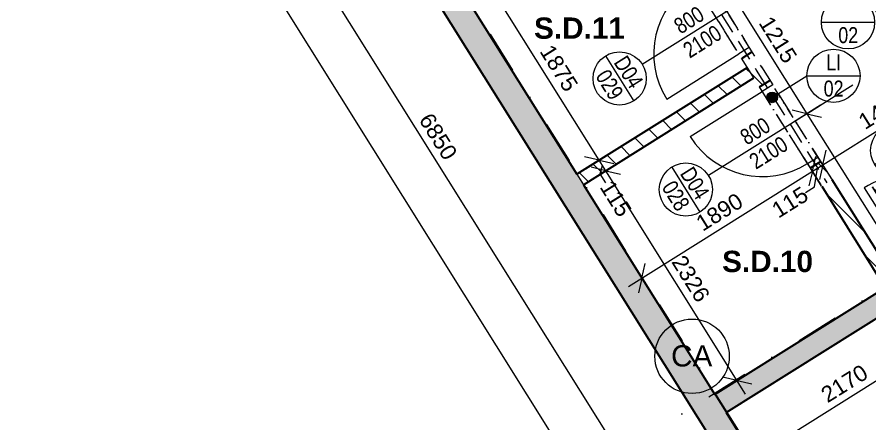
# Model space of a CAD drawing. Header units: millimetres. Extents: x -45523 to 44975, y -3459 to 74573.
# Drawn here: x -41490 to -33475, y 45300 to 49122 of the extents above; entities that cross this region are included whole.
import ezdxf

# ---------------------------------------------------------------- set-up
doc = ezdxf.new("R2010")
doc.units = ezdxf.units.MM
for name, pattern in [('HA_Dash_3mm-S1mm', [300, 200, -100]), ('HA_DashDot_10mm-S3mm', [1000, 400, -300, 0, -300]), ('HA_DashDot_2_2mm-S0_6mm', [220, 100, -60, 0, -60])]:
    doc.linetypes.add(name, pattern=pattern)
for name, color, linetype, lineweight in [('A-____-____-DIMS', 9, 'Continuous', 5), ('A-____-____-DIMS-100', 9, 'Continuous', 5), ('A-AREA-____-IDEN', 9, 'Continuous', 9), ('A-DOOR-____-IDEN', 9, 'Continuous', 9), ('A-DOOR-____-MCUT', 9, 'HA_DashDot_2_2mm-S0_6mm', 9), ('A-DOOR-____-OTLN', 9, 'Continuous', 9), ('A-DOOR-FRAM-MCUT', 9, 'Continuous', 9), ('A-GENM-____-HDLN', 9, 'HA_Dash_3mm-S1mm', 9), ('A-GENM-____-IDEN', 9, 'Continuous', 9), ('A-GENM-____-OTLN', 9, 'Continuous', 9), ('A-WALL-____-MCUT', 9, 'Continuous', 9), ('A-WALL-____-PATT', 9, 'Continuous', 25), ('C-PRKG-____-OTLN', 9, 'Continuous', 9), ('I-WALL-____-MCUT', 9, 'Continuous', 25), ('S-GRID-____-IDEN', 9, 'Continuous', 9), ('S-GRID-____-OTLN', 9, 'Continuous', 5)]:
    doc.layers.add(name, color=color, linetype=linetype, lineweight=lineweight)
doc.styles.add('Arial_1', font='arial.ttf', dxfattribs={"height": 200})
doc.styles.add('Arial_2', font='arial.ttf', dxfattribs={"height": 150})
doc.styles.add('Arial_3', font='arial.ttf', dxfattribs={"width": 0.8, "height": 150})
doc.styles.add('Arial_B', font='arialbd.ttf', dxfattribs={"height": 200})
doc.dimstyles.new('Inner_Dimensions', dxfattribs={"dimscale": 304.8, "dimtxt": 153.03891, "dimasz": 0.656168, "dimexe": 0.492126, "dimexo": 0.0625, "dimgap": 0.065617, "dimtad": 1, "dimdec": 0, "dimzin": 0, "dimdsep": 46, "dimtxsty": 'Arial_2', "dimblk1": 'OBLIQUE', "dimblk2": 'OBLIQUE', "dimsah": 1, "dimcen": 0.09, "dimdle": 0.492126, "dimazin": 0, "dimtfac": 1, "dimtdec": 4, "dimtix": 1, "dimtmove": 0, "dimatfit": 3, "dimfxl": 0.492126, "dimfxlon": 1, "dimtvp": 1, "dimtolj": 1, "dimtzin": 0, "dimlwd": 9, "dimlwe": 9, "dimarcsym": 2})
doc.dimstyles.new('Inner_Dimensions_1', dxfattribs={"dimscale": 304.8, "dimtxt": 153.03891, "dimasz": 0.656168, "dimexe": 0.492126, "dimexo": 0.0625, "dimgap": 0.065617, "dimtad": 1, "dimdec": 0, "dimzin": 0, "dimdsep": 46, "dimtxsty": 'Arial_2', "dimblk1": 'OBLIQUE', "dimblk2": 'OBLIQUE', "dimsah": 1, "dimcen": 0.09, "dimdle": 0.492126, "dimazin": 0, "dimtfac": 1, "dimtdec": 4, "dimtix": 1, "dimtmove": 1, "dimatfit": 3, "dimfxl": 0.492126, "dimfxlon": 1, "dimtvp": 1, "dimtolj": 1, "dimtzin": 0, "dimlwd": 9, "dimlwe": 9, "dimarcsym": 2})
doc.dimstyles.new('Inner_Dimensions_2', dxfattribs={"dimscale": 304.8, "dimtxt": 153.03891, "dimasz": 0.656168, "dimexe": 0.492126, "dimexo": 0.0625, "dimgap": 0.065617, "dimtad": 1, "dimdec": 0, "dimzin": 0, "dimdsep": 46, "dimtxsty": 'Arial_2', "dimblk1": 'OBLIQUE', "dimblk2": 'OBLIQUE', "dimsah": 1, "dimcen": 0.09, "dimdle": 0.492126, "dimazin": 0, "dimtfac": 1, "dimtdec": 4, "dimtix": 1, "dimtmove": 2, "dimatfit": 3, "dimfxl": 0.492126, "dimfxlon": 1, "dimtvp": 1, "dimtolj": 1, "dimtzin": 0, "dimlwd": 9, "dimlwe": 9, "dimarcsym": 2})
doc.dimstyles.new('Inner_Dimensions_3', dxfattribs={"dimscale": 304.8, "dimtxt": 153.03891, "dimasz": 0.656168, "dimexe": 0.492126, "dimexo": 0.0625, "dimgap": 0.065617, "dimtad": 1, "dimdec": 0, "dimzin": 0, "dimdsep": 46, "dimtxsty": 'Arial_2', "dimblk1": 'OBLIQUE', "dimblk2": 'OBLIQUE', "dimsah": 1, "dimcen": 0.09, "dimdle": 0.492126, "dimazin": 0, "dimtfac": 1, "dimtdec": 4, "dimtix": 1, "dimtmove": 0, "dimatfit": 3, "dimfxl": 0.492126, "dimfxlon": 1, "dimtvp": 1, "dimtolj": 1, "dimtzin": 0, "dimlwd": 9, "dimlwe": 9, "dimarcsym": 2})
pattern_1 = [(135, (0, 0), (-106.06602, -106.06602), [])]

# ---------------------------------------------------------------- blocks, each defined once
blk = doc.blocks.new('HA_PA_Perpendicular_SingleStall - Generic-1370711-1PP_GARAZ')
at = {"layer": 'C-PRKG-____-OTLN', "lineweight": 5}
for p, q in [((-25, 25), (-25, -5000)), ((2525, 25), (2525, -5000)), ((25, -25), (2475, -25)), ((25, -5000), (25, -25)), ((2475, -25), (2475, -5000)), ((-25, -5000), (25, -5000)), ((2525, -5000), (2475, -5000))]:
    blk.add_line(p, q, dxfattribs=at)
blk = doc.blocks.new('HA_DR_Single_Swing_Solid - In_900x2100_SKLEP-2273762-1PP_GARAZ')
at = {"layer": 'A-DOOR-____-MCUT'}
for p, q in [((-450, 100), (450, 100)), ((-450, -100), (450, -100))]:
    blk.add_line(p, q, dxfattribs=at)
at = {"layer": 'A-DOOR-____-OTLN'}
for p, q in [((-500, 100), (500, 100)), ((-500, -100), (500, -100))]:
    blk.add_line(p, q, dxfattribs=at)
at = {"layer": 'A-DOOR-____-OTLN', "lineweight": 5}
blk.add_line((450, -1000), (450, -100), dxfattribs=at)
blk.add_arc((450, -100), 900, 180, 270, dxfattribs=at)
at = {"layer": 'A-DOOR-FRAM-MCUT'}
for p, q in [((-500, 100), (-500, -100)), ((-450, -100), (-450, 100)), ((450, 100), (450, -100)), ((500, -100), (500, 100))]:
    blk.add_line(p, q, dxfattribs=at)
blk = doc.blocks.new('HA_DR_Single_Swing_Solid - In_800x2100_SKLEP-V12-1PP_GARAZ')
at = {"layer": 'A-DOOR-____-MCUT'}
for p, q in [((-400, 57.5), (400, 57.5)), ((-400, -57.5), (400, -57.5))]:
    blk.add_line(p, q, dxfattribs=at)
at = {"layer": 'A-DOOR-____-OTLN', "lineweight": 5}
blk.add_line((400, 857.5), (400, 57.5), dxfattribs=at)
blk.add_arc((400, 57.5), 800, 90, 180, dxfattribs=at)
at = {"layer": 'A-DOOR-FRAM-MCUT'}
for p, q in [((-450, -57.5), (-450, 57.5)), ((-400, 57.5), (-400, -57.5)), ((400, -57.5), (400, 57.5)), ((450, 57.5), (450, -57.5))]:
    blk.add_line(p, q, dxfattribs=at)
blk = doc.blocks.new('HA_DR_Single_Swing_Solid - In_800x2100_SKLEP-V11-1PP_GARAZ')
at = {"layer": 'A-DOOR-____-MCUT'}
for p, q in [((-400, 57.5), (400, 57.5)), ((-400, -57.5), (400, -57.5))]:
    blk.add_line(p, q, dxfattribs=at)
at = {"layer": 'A-DOOR-____-OTLN', "lineweight": 5}
blk.add_line((400, -857.5), (400, -57.5), dxfattribs=at)
blk.add_arc((400, -57.5), 800, 180, 270, dxfattribs=at)
at = {"layer": 'A-DOOR-FRAM-MCUT'}
for p, q in [((-450, 57.5), (-450, -57.5)), ((-400, -57.5), (-400, 57.5)), ((400, 57.5), (400, -57.5)), ((450, -57.5), (450, 57.5))]:
    blk.add_line(p, q, dxfattribs=at)
blk = doc.blocks.new('TB_Porotherm KP11_5_1250mm - TB_Porotherm KP11_5_1250mm-2113159-1PP_GARAZ')
at = {"layer": 'A-GENM-____-HDLN'}
for p, q in [((-625, 57.5), (625, 57.5)), ((-625, 0), (625, 0)), ((625, -57.5), (-625, -57.5))]:
    blk.add_line(p, q, dxfattribs=at)
blk = doc.blocks.new('DIMBLOCK42-1PP_GARAZ')
at = {"layer": 'A-____-____-DIMS-100', "lineweight": 9}
for p, q in [((-35957.4, 47679.2), (-36095.2, 47710.9)), ((-36084.5, 47599.6), (-35830.2, 47758.8)), ((-35957.4, 47679.2), (-36084.5, 47599.6)), ((-34643.1, 45581.1), (-35957.4, 47679.2)), ((-35957.4, 47679.2), (-35819.5, 47647.5)), ((-34849.9, 45628.6), (-34595.6, 45787.8)), ((-34722.7, 45708.2), (-34860.6, 45739.8)), ((-34722.7, 45708.2), (-34849.9, 45628.6)), ((-34722.7, 45708.2), (-34584.9, 45676.5))]:
    blk.add_line(p, q, dxfattribs=at)
at = {"layer": 'A-____-____-DIMS-100', "color": 0, "lineweight": 9, "insert": (-35217.3, 46902.3), "char_height": 150, "width": 553.765, "attachment_point": 1, "rotation": 302.06239, "line_spacing_factor": 0.941778, "style": 'Arial_2'}
blk.add_mtext('2326', dxfattribs=at)
blk = doc.blocks.new('_Oblique')
at = {"color": 0, "linetype": 'ByBlock', "lineweight": -2}
blk.add_line((-0.5, -0.5), (0.5, 0.5), dxfattribs=at)
blk = doc.blocks.new('DIMBLOCK43-1PP_GARAZ')
at = {"layer": 'A-____-____-DIMS-100', "lineweight": 9}
for p, q in [((-36145.5, 47697), (-35891.3, 47856.3)), ((-36018.4, 47776.7), (-36156.2, 47808.3)), ((-36018.4, 47776.7), (-36145.5, 47697)), ((-35957.4, 47679.2), (-36018.4, 47776.7)), ((-36018.4, 47776.7), (-35880.6, 47745)), ((-35957.4, 47679.2), (-36095.2, 47710.9)), ((-36084.5, 47599.6), (-35830.2, 47758.8)), ((-36009.9, 47649.2), (-35987.9, 47727.9)), ((-35957.4, 47679.2), (-36084.5, 47599.6)), ((-35956.8, 47564.5), (-36009.9, 47649.2)), ((-35957.4, 47679.2), (-35819.5, 47647.5))]:
    blk.add_line(p, q, dxfattribs=at)
at = {"layer": 'A-____-____-DIMS-100', "color": 0, "lineweight": 9, "insert": (-35891.6, 47605.4), "char_height": 150, "width": 415.324, "attachment_point": 1, "rotation": 302.06239, "line_spacing_factor": 0.941778, "style": 'Arial_2'}
blk.add_mtext('115', dxfattribs=at)
blk = doc.blocks.new('DIMBLOCK44-1PP_GARAZ')
at = {"layer": 'A-____-____-DIMS-100', "lineweight": 9}
for p, q in [((-37013.7, 49365.7), (-37151.6, 49397.3)), ((-37140.9, 49286.1), (-36886.6, 49445.3)), ((-37013.7, 49365.7), (-37140.9, 49286.1)), ((-36018.4, 47776.7), (-37013.7, 49365.7)), ((-37013.7, 49365.7), (-36875.9, 49334)), ((-36145.5, 47697), (-35891.3, 47856.3)), ((-36018.4, 47776.7), (-36156.2, 47808.3)), ((-36018.4, 47776.7), (-36145.5, 47697)), ((-36018.4, 47776.7), (-35880.6, 47745))]:
    blk.add_line(p, q, dxfattribs=at)
at = {"layer": 'A-____-____-DIMS-100', "color": 0, "lineweight": 9, "insert": (-36456.6, 48880.7), "char_height": 150, "width": 553.765, "attachment_point": 1, "rotation": 302.06239, "line_spacing_factor": 0.941778, "style": 'Arial_2'}
blk.add_mtext('1875', dxfattribs=at)
blk = doc.blocks.new('DIMBLOCK78-1PP_GARAZ')
at = {"layer": 'A-____-____-DIMS-100', "lineweight": 9}
for p, q in [((-34095.6, 47800.3), (-33936.4, 47546)), ((-34016, 47673.2), (-34095.6, 47800.3)), ((-34016, 47673.2), (-33984.3, 47811)), ((-35744.9, 46590.3), (-34016, 47673.2)), ((-34016, 47673.2), (-34047.6, 47535.3)), ((-35617.7, 46669.9), (-35586.1, 46807.7)), ((-35697.4, 46797), (-35538.1, 46542.8)), ((-35617.7, 46669.9), (-35697.4, 46797)), ((-35617.7, 46669.9), (-35649.4, 46532.1))]:
    blk.add_line(p, q, dxfattribs=at)
at = {"layer": 'A-____-____-DIMS-100', "color": 0, "lineweight": 9, "insert": (-35126.4, 47231), "char_height": 150, "width": 553.765, "attachment_point": 1, "rotation": 32.06125, "line_spacing_factor": 0.941778, "style": 'Arial_2'}
blk.add_mtext('1890', dxfattribs=at)
blk = doc.blocks.new('DIMBLOCK79-1PP_GARAZ')
at = {"layer": 'A-____-____-DIMS-100', "lineweight": 9}
for p, q in [((-33998.1, 47861.3), (-33838.9, 47607.1)), ((-33918.5, 47734.2), (-33998.1, 47861.3)), ((-33918.5, 47734.2), (-33886.9, 47872)), ((-34095.6, 47800.3), (-33936.4, 47546)), ((-34016, 47673.2), (-34095.6, 47800.3)), ((-34016, 47673.2), (-33984.3, 47811)), ((-34016, 47673.2), (-33918.5, 47734.2)), ((-33995.8, 47525.9), (-33967.3, 47703.7)), ((-33918.5, 47734.2), (-33950.2, 47596.4)), ((-34016, 47673.2), (-34047.6, 47535.3)), ((-34080.6, 47472.8), (-33995.8, 47525.9))]:
    blk.add_line(p, q, dxfattribs=at)
at = {"layer": 'A-____-____-DIMS-100', "color": 0, "lineweight": 9, "insert": (-34414.7, 47354.4), "char_height": 150, "width": 415.324, "attachment_point": 1, "rotation": 32.06125, "line_spacing_factor": 0.941778, "style": 'Arial_2'}
blk.add_mtext('115', dxfattribs=at)
blk = doc.blocks.new('DIMBLOCK80-1PP_GARAZ')
at = {"layer": 'A-____-____-DIMS-100', "lineweight": 9}
for p, q in [((-32664.3, 48519.8), (-32632.6, 48657.7)), ((-32743.9, 48647), (-32584.6, 48392.7)), ((-32664.3, 48519.8), (-32743.9, 48647)), ((-33918.5, 47734.2), (-32664.3, 48519.8)), ((-32664.3, 48519.8), (-32695.9, 48382)), ((-33998.1, 47861.3), (-33838.9, 47607.1)), ((-33918.5, 47734.2), (-33998.1, 47861.3)), ((-33918.5, 47734.2), (-33886.9, 47872)), ((-33918.5, 47734.2), (-33950.2, 47596.4))]:
    blk.add_line(p, q, dxfattribs=at)
at = {"layer": 'A-____-____-DIMS-100', "color": 0, "lineweight": 9, "insert": (-33600.9, 48186.5), "char_height": 150, "width": 553.765, "attachment_point": 1, "rotation": 32.06125, "line_spacing_factor": 0.941778, "style": 'Arial_2'}
blk.add_mtext('1480', dxfattribs=at)
blk = doc.blocks.new('DIMBLOCK84-1PP_GARAZ')
at = {"layer": 'A-____-____-DIMS-100', "lineweight": 9}
for p, q in [((-39342, 50910.1), (-39596.3, 50750.8)), ((-39469.2, 50830.4), (-39342, 50910.1)), ((-39469.2, 50830.4), (-39607, 50862.1)), ((-39469.2, 50830.4), (-35833, 45025.2)), ((-39469.2, 50830.4), (-39331.3, 50798.8)), ((-35833, 45025.2), (-35970.8, 45056.9)), ((-35705.9, 45104.8), (-35960.1, 44945.6)), ((-35833, 45025.2), (-35705.9, 45104.8)), ((-35833, 45025.2), (-35695.2, 44993.5))]:
    blk.add_line(p, q, dxfattribs=at)
at = {"layer": 'A-____-____-DIMS-100', "color": 0, "lineweight": 9, "insert": (-37591.6, 48237.3), "char_height": 150, "width": 553.765, "attachment_point": 1, "rotation": 302.06125, "line_spacing_factor": 0.941778, "style": 'Arial_2'}
blk.add_mtext('6850', dxfattribs=at)
blk = doc.blocks.new('DIMBLOCK243-1PP_GARAZ')
at = {"layer": 'A-____-____-DIMS-100', "lineweight": 9}
for p, q in [((-32643.6, 46009.6), (-32802.9, 46263.8)), ((-32723.2, 46136.7), (-32691.6, 46274.5)), ((-32723.2, 46136.7), (-34562.3, 44984.8)), ((-32723.2, 46136.7), (-32754.9, 45998.9)), ((-32723.2, 46136.7), (-32643.6, 46009.6)), ((-34482.7, 44857.7), (-34641.9, 45111.9)), ((-34562.3, 44984.8), (-34530.6, 45122.7)), ((-34562.3, 44984.8), (-34594, 44847)), ((-34562.3, 44984.8), (-34482.7, 44857.7))]:
    blk.add_line(p, q, dxfattribs=at)
at = {"layer": 'A-____-____-DIMS-100', "color": 0, "lineweight": 9, "insert": (-33952.3, 45620.3), "char_height": 150, "width": 553.765, "attachment_point": 1, "rotation": 32.06125, "line_spacing_factor": 0.941778, "style": 'Arial_2'}
blk.add_mtext('2170', dxfattribs=at)
blk = doc.blocks.new('Grid - Radius 3_5mm-353793-1PP_GARAZ')
at = {"layer": 'S-GRID-____-IDEN'}
blk.add_circle((0, 0), 3.5, dxfattribs=at)
blk = doc.blocks.new('HA_TAG_Door_TypeMark_wDimensions - Scale100_Left with Bouble-921058-1PP_GARAZ')
at = {"layer": 'A-DOOR-____-IDEN'}
for p, q in [((-2.5, 13.5), (2.5, 13.5)), ((0, -5), (0, 11))]:
    blk.add_line(p, q, dxfattribs=at)
blk.add_circle((0, 13.5), 2.5, dxfattribs=at)
blk = doc.blocks.new('HA_TAG_Door_TypeMark_wDimensions - Scale100_Right with Bouble-921054-1PP_GARAZ')
at = {"layer": 'A-DOOR-____-IDEN'}
for p, q in [((0, 5), (0, -11)), ((-2.5, -13.5), (2.5, -13.5))]:
    blk.add_line(p, q, dxfattribs=at)
blk.add_circle((0, -13.5), 2.5, dxfattribs=at)
blk = doc.blocks.new('DIMBLOCK269-1PP_GARAZ')
at = {"layer": 'A-____-____-DIMS-100', "lineweight": 9}
for p, q in [((-34584.7, 49323.7), (-34838.9, 49164.5)), ((-34711.8, 49244.1), (-34584.7, 49323.7)), ((-34711.8, 49244.1), (-34849.7, 49275.7)), ((-34711.8, 49244.1), (-34066.9, 48214.4)), ((-34711.8, 49244.1), (-34574, 49212.4)), ((-33939.7, 48294), (-34194, 48134.8)), ((-34066.9, 48214.4), (-33939.7, 48294)), ((-34066.9, 48214.4), (-34204.7, 48246.1)), ((-34066.9, 48214.4), (-33929, 48182.7))]:
    blk.add_line(p, q, dxfattribs=at)
at = {"layer": 'A-____-____-DIMS-100', "color": 0, "lineweight": 9, "insert": (-34397.9, 49147.4), "char_height": 150, "width": 553.765, "attachment_point": 1, "rotation": 302.06125, "line_spacing_factor": 0.941778, "style": 'Arial_2'}
blk.add_mtext('1215', dxfattribs=at)
blk = doc.blocks.new('DIMBLOCK270-1PP_GARAZ')
at = {"layer": 'A-____-____-DIMS-100', "lineweight": 9}
for p, q in [((-33939.7, 48294), (-34194, 48134.8)), ((-34066.9, 48214.4), (-33939.7, 48294)), ((-34066.9, 48214.4), (-34204.7, 48246.1)), ((-34066.9, 48214.4), (-33044.6, 46582.3)), ((-34066.9, 48214.4), (-33929, 48182.7)), ((-33124.2, 46709.5), (-33262.1, 46741.1)), ((-32997.1, 46789.1), (-33251.4, 46629.8)), ((-33124.2, 46709.5), (-32997.1, 46789.1)), ((-33124.2, 46709.5), (-32986.4, 46677.8))]:
    blk.add_line(p, q, dxfattribs=at)
at = {"layer": 'A-____-____-DIMS-100', "color": 0, "lineweight": 9, "insert": (-33340.4, 47616.7), "char_height": 150, "width": 553.765, "attachment_point": 1, "rotation": 302.06125, "line_spacing_factor": 0.941778, "style": 'Arial_2'}
blk.add_mtext('1776', dxfattribs=at)
blk = doc.blocks.new('DIMBLOCK275-1PP_GARAZ')
at = {"layer": 'A-____-____-DIMS-100', "lineweight": 9}
for p, q in [((-33683.3, 49882.4), (-33937.6, 49723.2)), ((-33810.4, 49802.8), (-33683.3, 49882.4)), ((-33810.4, 49802.8), (-33948.3, 49834.5)), ((-33810.4, 49802.8), (-33165.5, 48773.1)), ((-33810.4, 49802.8), (-33672.6, 49771.1)), ((-33038.4, 48852.7), (-33292.6, 48693.5)), ((-33165.5, 48773.1), (-33038.4, 48852.7)), ((-33165.5, 48773.1), (-33303.3, 48804.8)), ((-33165.5, 48773.1), (-33027.7, 48741.4))]:
    blk.add_line(p, q, dxfattribs=at)
at = {"layer": 'A-____-____-DIMS-100', "color": 0, "lineweight": 9, "insert": (-33536.7, 49770.3), "char_height": 150, "width": 553.765, "attachment_point": 1, "rotation": 302.06125, "line_spacing_factor": 0.941778, "style": 'Arial_2'}
blk.add_mtext('1215', dxfattribs=at)
blk = doc.blocks.new('DIMBLOCK542-1PP_GARAZ')
at = {"layer": 'A-____-____-DIMS-100', "lineweight": 9}
for p, q in [((-14550.7, 10218.7), (-42607.5, 55012.4)), ((-42527.9, 54885.2), (-42665.7, 54916.9)), ((-42400.7, 54964.9), (-42655, 54805.6)), ((-42527.9, 54885.2), (-42400.7, 54964.9)), ((-42527.9, 54885.2), (-42390, 54853.6)), ((-14503.2, 10425.5), (-14757.4, 10266.2)), ((-14630.3, 10345.9), (-14503.2, 10425.5)), ((-14630.3, 10345.9), (-14768.2, 10377.5)), ((-14630.3, 10345.9), (-14492.5, 10314.2))]:
    blk.add_line(p, q, dxfattribs=at)
at = {"layer": 'A-____-____-DIMS-100', "color": 0, "lineweight": 9, "insert": (-28550.2, 32974), "char_height": 150, "width": 692.207, "attachment_point": 1, "rotation": 302.06125, "line_spacing_factor": 0.941778, "style": 'Arial_2'}
blk.add_mtext('52555', dxfattribs=at)
blk = doc.blocks.new('HA_TAG_GM_Products - Generic-588599-1PP_GARAZ')
at = {"layer": 'A-GENM-____-IDEN'}
blk.add_line((-2.5, 0), (2.5, 0), dxfattribs=at)
blk.add_circle((0, 0), 2.5, dxfattribs=at)

msp = doc.modelspace()

# ---------------------------------------------------------------- hatches: boundary and pattern name
at = {"layer": 'A-GENM-____-IDEN'}
h = msp.add_hatch(color=256, dxfattribs=at)
edge = h.paths.add_edge_path()
edge.add_arc((-34393.6, 48367.3), 50, 0, 360)
at = {"layer": 'A-WALL-____-PATT'}
h = msp.add_hatch(color=256, dxfattribs=at)
h.paths.add_polyline_path([(-26336, 31380.3), (-26124.1, 31513), (-26331.2, 31843.6), (-26542.7, 31710.3), (-26463.4, 31583.7)])
h.paths.add_polyline_path([(-26596.1, 31795.6), (-26384.5, 31928.6), (-26463.9, 32055.4), (-26675.7, 31922.7), (-26596.9, 31796.9)])
h.paths.add_polyline_path([(-26781.9, 32092.2), (-26570.2, 32225.2), (-27790.9, 34174.1), (-28002.8, 34041.4), (-26783.6, 32094.8)])
h.paths.add_polyline_path([(-28109, 34210.9), (-27897.1, 34343.6), (-41260.6, 55679), (-41472.5, 55546.3), (-28112.2, 34216.1)])
at = {"layer": 'A-WALL-____-PATT', "lineweight": 5}
h = msp.add_hatch(dxfattribs=at)
h.set_pattern_fill('FP_2', color=256, style=0, pattern_type=2)
h.set_pattern_definition(pattern_1)
h.paths.add_polyline_path([(-33331.2, 46579.9), (-33233.7, 46640.9), (-33937.5, 47764.5), (-34034.9, 47703.4)])
h.paths.add_polyline_path([(-34512.7, 48466.1), (-34415.2, 48527.2), (-34582.4, 48794.1), (-34679.9, 48733.1), (-34565.8, 48550.9)])
h.paths.add_polyline_path([(-35157.7, 49495.8), (-35060.2, 49556.9), (-35638.8, 50480.6), (-35736.3, 50419.6), (-35622.1, 50237.3)])
h.paths.add_polyline_path([(-36214, 51182.3), (-36116.6, 51243.3), (-36958, 52586.6), (-37055.4, 52525.5), (-36683.8, 51932.3)])
h.paths.add_polyline_path([(-37533.2, 53288.2), (-37435.7, 53349.3), (-38760, 55463.5), (-38857.5, 55402.4), (-38175.5, 54313.7)])
at = {"layer": 'A-WALL-____-PATT', "lineweight": 9}
h = msp.add_hatch(color=256, dxfattribs=at)
h.paths.add_polyline_path([(-34826.7, 45407), (-32987.7, 46559), (-33093.9, 46728.5), (-34932.9, 45576.5)])
h.paths.add_polyline_path([(-32140.3, 47089.8), (-29839.4, 48531), (-29945.5, 48700.5), (-32246.4, 47259.3)])
h.paths.add_polyline_path([(-28991.9, 49061.9), (-26974.9, 50325.3), (-27081.1, 50494.8), (-29098.1, 49231.4)])
h.paths.add_polyline_path([(-26127.5, 50856.1), (-24457.9, 51901.9), (-24564.1, 52071.4), (-26233.6, 51025.6), (-26167.1, 50919.4)])
h.paths.add_polyline_path([(-23610.5, 52432.7), (-23030, 52796.4), (-23136.1, 52965.9), (-23716.6, 52602.2)])
h.paths.add_polyline_path([(-22182.5, 53327.2), (-20508.7, 54375.6), (-20614.9, 54545.1), (-22288.6, 53496.7)])
at = {"layer": 'A-WALL-____-PATT', "lineweight": 5}
h = msp.add_hatch(dxfattribs=at)
h.set_pattern_fill('FP_2', color=256, style=0, pattern_type=2)
h.set_pattern_definition(pattern_1)
h.paths.add_polyline_path([(-36167.5, 47547.6), (-34565.8, 48550.9), (-34626.8, 48648.3), (-36228.5, 47645)])

# ---------------------------------------------------------------- linework, layer by layer
at = {"layer": 'A-GENM-____-IDEN'}
msp.add_line((-34393.6, 48367.3), (-34067.7, 48570.9), dxfattribs=at)
msp.add_circle((-34393.6, 48367.3), 50, dxfattribs=at)
at = {"layer": 'A-WALL-____-MCUT', "lineweight": 25}
for p, q in [((-28109, 34210.9), (-41472.5, 55546.3)), ((-37223.8, 49234.1), (-36228.5, 47645)), ((-36167.5, 47547.6), (-34932.9, 45576.5)), ((-34826.7, 45407), (-27897.1, 34343.6))]:
    msp.add_line(p, q, dxfattribs=at)
at = {"layer": 'A-WALL-____-MCUT'}
for p, q in [((-36228.5, 47645), (-36167.5, 47547.6)), ((-34932.9, 45576.5), (-34826.7, 45407))]:
    msp.add_line(p, q, dxfattribs=at)
at = {"layer": 'I-WALL-____-MCUT'}
for p, q in [((-34582.4, 48794.1), (-34679.9, 48733.1)), ((-34626.8, 48648.3), (-36228.5, 47645)), ((-36167.5, 47547.6), (-34565.8, 48550.9)), ((-34512.7, 48466.1), (-34415.2, 48527.2)), ((-33937.5, 47764.5), (-34034.9, 47703.4)), ((-33928.3, 47533.2), (-33331.2, 46579.9)), ((-33233.7, 46640.9), (-33830.9, 47594.3)), ((-33331.2, 46579.9), (-34932.9, 45576.5)), ((-34826.7, 45407), (-32987.7, 46559))]:
    msp.add_line(p, q, dxfattribs=at)
at = {"layer": 'S-GRID-____-OTLN', "linetype": 'HA_DashDot_10mm-S3mm', "lineweight": 9}
for p, q in [((-36683.8, 44492.3), (-11925.6, 59999.7)), ((-32582.1, 41842.2), (-42314.1, 57379.8)), ((-33633.2, 43520.4), (-34960.3, 45639.1))]:
    msp.add_line(p, q, dxfattribs=at)

# ---------------------------------------------------------------- block references
at = {"layer": 'A-DOOR-____-IDEN', "xscale": 99.99999999999993, "yscale": 99.99999999999993, "zscale": 99.99999999999993}
for name, p, rotation in [('HA_TAG_Door_TypeMark_wDimensions - Scale100_Right with Bouble-921054-1PP_GARAZ', (-34683, 49262.1), 302.062385755716), ('HA_TAG_Door_TypeMark_wDimensions - Scale100_Right with Bouble-921054-1PP_GARAZ', (-34060.6, 48218.3), 302.0623857557158), ('HA_TAG_Door_TypeMark_wDimensions - Scale100_Left with Bouble-921058-1PP_GARAZ', (-32501.9, 46725.2), 32.06238575571609)]:
    msp.add_blockref(name, p, dxfattribs=dict(at, rotation=rotation))
at = {"layer": 'A-DOOR-____-OTLN'}
for name, p, rotation in [('HA_DR_Single_Swing_Solid - In_800x2100_SKLEP-V11-1PP_GARAZ', (-34870.1, 49145), 302.0623857557159), ('HA_DR_Single_Swing_Solid - In_800x2100_SKLEP-V12-1PP_GARAZ', (-34225.1, 48115.3), 122.0623857557159), ('HA_DR_Single_Swing_Solid - In_900x2100_SKLEP-2273762-1PP_GARAZ', (-32617.1, 46909.1), 212.0623857557162)]:
    msp.add_blockref(name, p, dxfattribs=dict(at, rotation=rotation))
at = {"layer": 'A-GENM-____-IDEN', "xscale": 99.99999999999993, "yscale": 99.99999999999993, "zscale": 99.99999999999993}
for p in [(-33680.3, 49072.8), (-33817.7, 48570.9)]:
    msp.add_blockref('HA_TAG_GM_Products - Generic-588599-1PP_GARAZ', p, dxfattribs=at)
at = {"layer": 'A-GENM-____-OTLN', "rotation": 302.0623857557155}
for p in [(-34859.4, 49128), (-34211.4, 48093.5)]:
    msp.add_blockref('TB_Porotherm KP11_5_1250mm - TB_Porotherm KP11_5_1250mm-2113159-1PP_GARAZ', p, dxfattribs=at)
at = {"layer": 'C-PRKG-____-OTLN', "rotation": 122.0612494774558}
msp.add_blockref('HA_PA_Perpendicular_SingleStall - Generic-1370711-1PP_GARAZ', (-32969.6, 42489.2), dxfattribs=at)
at = {"layer": 'S-GRID-____-IDEN', "xscale": 99.99999999999993, "yscale": 99.99999999999993, "zscale": 99.99999999999993, "rotation": 32.06124947745562}
msp.add_blockref('Grid - Radius 3_5mm-353793-1PP_GARAZ', (-35146.1, 45935.7), dxfattribs=at)

# ---------------------------------------------------------------- texts
at = {"layer": 'A-AREA-____-IDEN', "lineweight": 5, "char_height": 200, "width": 1058.227, "attachment_point": 1, "style": 'Arial_B'}
for s, insert in [('S.D.11', (-36631.4, 49118.5)), ('S.D.10', (-34863.9, 46926.6))]:
    msp.add_mtext(s, dxfattribs=dict(at, insert=insert))
at = {"layer": 'A-DOOR-____-IDEN', "lineweight": 5, "char_height": 150, "attachment_point": 1, "style": 'Arial_3'}
for s, insert, width, rotation in [('800', (-35334, 49084.7), 346.329, 32.06239), ('2100', (-35248, 48857.6), 461.772, 32.06239), ('D04', (-35760.3, 48775.6), 378.396, 302.06239), ('029', (-35931.6, 48645.8), 346.329, 302.06239), ('800', (-34711.6, 48040.9), 346.329, 32.06239), ('2100', (-34625.6, 47813.8), 461.772, 32.06239), ('D04', (-35137.9, 47731.8), 378.396, 302.06239), ('028', (-35309.2, 47601.9), 346.329, 302.06239)]:
    msp.add_mtext(s, dxfattribs=dict(at, insert=insert, width=width, rotation=rotation))
at = {"layer": 'A-GENM-____-IDEN', "lineweight": 5, "char_height": 150, "attachment_point": 1, "style": 'Arial_3'}
for s, insert, width in [('02', (-33771.9, 49027.5), 230.886), ('LI', (-33885.4, 48771.2), 173.164), ('02', (-33909.4, 48525.7), 230.886)]:
    msp.add_mtext(s, dxfattribs=dict(at, insert=insert, width=width))
at = {"layer": 'S-GRID-____-IDEN', "lineweight": 5, "insert": (-35343.5, 46039.5), "char_height": 200, "width": 481.012, "attachment_point": 1, "style": 'Arial_1'}
msp.add_mtext('CA', dxfattribs=at)

# ---------------------------------------------------------------- dimensions: what is measured, and where the dimension line sits
at = {"layer": 'A-____-____-DIMS', "lineweight": 9}
for base, p1, p2, angle, dimstyle, override, picture, middle in [((-42527.9, 54885.2), (-14503.2, 10425.5), (-42400.7, 54964.9), 302.06125, 'Inner_Dimensions_3', {"dimpost": '<>', "dimfxl": 52555.000089}, 'DIMBLOCK542-1PP_GARAZ', (-28497.2, 32666.8)), ((-35833, 45025.2), (-39342, 50910.1), (-35705.9, 45104.8), 302.06125, 'Inner_Dimensions', {"dimpost": '<>', "dimfxl": 6850.000008}, 'DIMBLOCK84-1PP_GARAZ', (-37569.2, 47979.1)), ((-37013.7, 49365.7), (-36145.5, 47697), (-37140.9, 49286.1), 302.06239, 'Inner_Dimensions', {"dimpost": '<>', "dimfxl": 1875}, 'DIMBLOCK44-1PP_GARAZ', (-36434.2, 48622.4)), ((-32664.3, 48519.8), (-33998.1, 47861.3), (-32743.9, 48647), 32.06125, 'Inner_Dimensions', {"dimpost": '<>', "dimfxl": 1480}, 'DIMBLOCK80-1PP_GARAZ', (-33342.7, 48208.9)), ((-34016, 47673.2), (-35697.4, 46797), (-34095.6, 47800.3), 32.06125, 'Inner_Dimensions', {"dimpost": '<>', "dimfxl": 1890.023131}, 'DIMBLOCK78-1PP_GARAZ', (-34868.1, 47253.4)), ((-34562.3, 44984.8), (-32643.6, 46009.6), (-34482.7, 44857.7), 32.06125, 'Inner_Dimensions', {"dimpost": '<>', "dimfxl": 2170.011871}, 'DIMBLOCK243-1PP_GARAZ', (-33694, 45642.6))]:
    dim = msp.add_linear_dim(base=base, p1=p1, p2=p2, angle=angle, dimstyle=dimstyle, override=override, dxfattribs=at)
    dim.commit()
    dim.dimension.update_dxf_attribs({"geometry": picture, "text_midpoint": middle})
for base, p1, p2, angle, dimstyle, override, picture, middle, turn in [((-33165.5, 48773.1), (-33683.3, 49882.4), (-33038.4, 48852.7), 302.06125, 'Inner_Dimensions_2', {"dimpost": '<>', "dimfxl": 1215}, 'DIMBLOCK275-1PP_GARAZ', (-33474.5, 49482.5), 302.06125), ((-34066.9, 48214.4), (-34584.7, 49323.7), (-33939.7, 48294), 302.06125, 'Inner_Dimensions_2', {"dimpost": '<>', "dimfxl": 1215}, 'DIMBLOCK269-1PP_GARAZ', (-34335.6, 48859.7), 302.06125), ((-33124.2, 46709.5), (-33939.7, 48294), (-32997.1, 46789.1), 302.06125, 'Inner_Dimensions_2', {"dimpost": '<>', "dimfxl": 1775.774454}, 'DIMBLOCK270-1PP_GARAZ', (-33278.2, 47329), 302.06125), ((-36018.4, 47776.7), (-36084.5, 47599.6), (-36145.5, 47697), 302.06239, 'Inner_Dimensions_1', {"dimpost": '<>', "dimfxl": 115}, 'DIMBLOCK43-1PP_GARAZ', (-35866.1, 47376.3), 302.06239), ((-33918.5, 47734.2), (-34095.6, 47800.3), (-33998.1, 47861.3), 32.06125, 'Inner_Dimensions_1', {"dimpost": '<>', "dimfxl": 115}, 'DIMBLOCK79-1PP_GARAZ', (-34185.7, 47379.9), 32.06125), ((-35957.4, 47679.2), (-34849.9, 45628.6), (-36084.5, 47599.6), 302.06239, 'Inner_Dimensions_2', {"dimpost": '<>', "dimfxl": 2325.774454}, 'DIMBLOCK42-1PP_GARAZ', (-35155.1, 46614.5), 302.06239)]:
    dim = msp.add_linear_dim(base=base, p1=p1, p2=p2, angle=angle, dimstyle=dimstyle, override=override, dxfattribs=at)
    dim.commit()
    dim.dimension.update_dxf_attribs({"geometry": picture, "text_midpoint": middle, "dimtype": 160, "text_rotation": turn})

doc.saveas('drawing.dxf')
